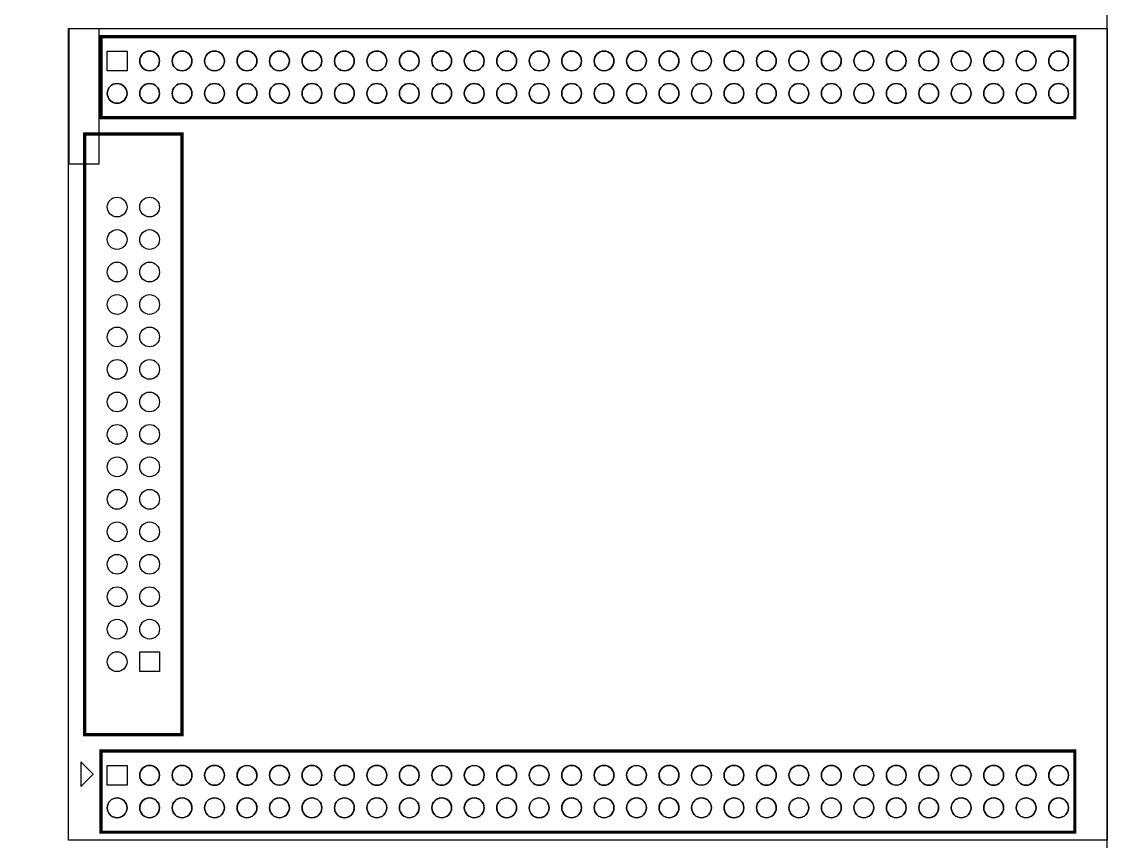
# Model space of a CAD drawing. Extents: x -40 to 180, y -13 to 152.
# Drawn here: x 113.1 to 180, y 42.9 to 93.4 of the extents above; entities that cross this region are included whole.
import ezdxf

# ---------------------------------------------------------------- set-up
doc = ezdxf.new("R2010")
doc.units = 0
for name, color, linetype in [('BG_OUTLINE', 3, 'CONTINUOUS'), ('PG_SILKSCREEN_TOP', 11, 'CONTINUOUS'), ('PIN_TOP', 12, 'CONTINUOUS')]:
    doc.layers.add(name, color=color, linetype=linetype)

msp = doc.modelspace()

# ---------------------------------------------------------------- linework, layer by layer
at = {"layer": 'BG_OUTLINE'}
msp.add_lwpolyline([(4, 0), (175.9999, 0, 0.414214), (179.9999, 4), (179.9999, 126, 0.414214), (175.9999, 130), (4, 130, 0.414214), (0, 126), (0, 4, 0.414215)], format="xyb", close=True, dxfattribs=at)
at = {"layer": 'PG_SILKSCREEN_TOP'}
for points in [[(116, 43), (116, 92.9999), (180.0004, 92.9999), (180.0004, 43)], [(116.0178, 92.9821), (116.0178, 84.6611), (117.8974, 84.6611), (117.8974, 92.9821)], [(118.3904, 90.3903), (118.3904, 91.6095), (119.6096, 91.6095), (119.6096, 90.3903)], [(116.762, 47.826), (116.762, 46.302), (117.524, 47.064)], [(118.3904, 46.3904), (118.3904, 47.6096), (119.6096, 47.6096), (119.6096, 46.3904)]]:
    msp.add_lwpolyline(points, close=True, dxfattribs=at)
for points, const_width in [([(118, 87.4998), (177.9999, 87.4998), (177.9999, 92.5), (118, 92.5)], 0.1999), ([(117, 49.5), (117, 86.5), (123, 86.5), (123, 49.5)], 0.199), ([(118, 43.4999), (177.9999, 43.4999), (177.9999, 48.5001), (118, 48.5001)], 0.1999)]:
    msp.add_lwpolyline(points, close=True, dxfattribs=dict(at, const_width=const_width))
for points in [[(121.6096, 90.9999, 1), (120.39042, 90.99989, 1)], [(123.6096, 90.9999, 1), (122.39042, 90.99989, 1)], [(125.6096, 90.9999, 1), (124.39041, 90.99989, 1)], [(127.6096, 90.9999, 1), (126.3904, 90.99989, 1)], [(129.6096, 90.9999, 1), (128.39039, 90.99989, 1)], [(131.6096, 90.9999, 1), (130.39038, 90.99989, 1)], [(133.6096, 90.9999, 1), (132.39038, 90.99989, 1)], [(135.6096, 90.9999, 1), (134.39042, 90.99989, 1)], [(137.6096, 90.9999, 1), (136.39041, 90.99989, 1)], [(139.6096, 90.9999, 1), (138.3904, 90.99989, 1)], [(141.6096, 90.9999, 1), (140.3904, 90.99989, 1)], [(143.6095, 90.9999, 1), (142.39028, 90.99989, 1)], [(145.6095, 90.9999, 1), (144.39028, 90.99989, 1)], [(147.6095, 90.9999, 1), (146.39032, 90.99989, 1)], [(149.6095, 90.9999, 1), (148.39031, 90.99989, 1)], [(151.6095, 90.9999, 1), (150.3903, 90.99989, 1)], [(153.6095, 90.9999, 1), (152.39029, 90.99989, 1)], [(155.6095, 90.9999, 1), (154.39029, 90.99989, 1)], [(157.6095, 90.9999, 1), (156.39028, 90.99989, 1)], [(159.6095, 90.9999, 1), (158.39032, 90.99989, 1)], [(161.6095, 90.9999, 1), (160.39031, 90.99989, 1)], [(163.6095, 90.9999, 1), (162.39031, 90.99989, 1)], [(165.6095, 90.9999, 1), (164.3903, 90.99989, 1)], [(167.6095, 90.9999, 1), (166.39029, 90.99989, 1)], [(169.6095, 90.9999, 1), (168.39028, 90.99989, 1)], [(171.6095, 90.9999, 1), (170.39032, 90.99989, 1)], [(173.6095, 90.9999, 1), (172.39032, 90.99989, 1)], [(175.6095, 90.9999, 1), (174.39031, 90.99989, 1)], [(177.6095, 90.9999, 1), (176.3903, 90.99989, 1)], [(119.6096, 88.9999, 1), (118.39038, 88.9999, 1)], [(121.6096, 88.9999, 1), (120.39042, 88.9999, 1)], [(123.6096, 88.9999, 1), (122.39042, 88.9999, 1)], [(125.6096, 88.9999, 1), (124.39041, 88.9999, 1)], [(127.6096, 88.9999, 1), (126.3904, 88.9999, 1)], [(129.6096, 88.9999, 1), (128.39039, 88.9999, 1)], [(131.6096, 88.9999, 1), (130.39038, 88.9999, 1)], [(133.6096, 88.9999, 1), (132.39038, 88.9999, 1)], [(135.6096, 88.9999, 1), (134.39042, 88.9999, 1)], [(137.6096, 88.9999, 1), (136.39041, 88.9999, 1)], [(139.6096, 88.9999, 1), (138.3904, 88.9999, 1)], [(141.6096, 88.9999, 1), (140.3904, 88.9999, 1)], [(143.6095, 88.9999, 1), (142.39028, 88.9999, 1)], [(145.6095, 88.9999, 1), (144.39028, 88.9999, 1)], [(147.6095, 88.9999, 1), (146.39032, 88.9999, 1)], [(149.6095, 88.9999, 1), (148.39031, 88.9999, 1)], [(151.6095, 88.9999, 1), (150.3903, 88.9999, 1)], [(153.6095, 88.9999, 1), (152.39029, 88.9999, 1)], [(155.6095, 88.9999, 1), (154.39029, 88.9999, 1)], [(157.6095, 88.9999, 1), (156.39028, 88.9999, 1)], [(159.6095, 88.9999, 1), (158.39032, 88.9999, 1)], [(161.6095, 88.9999, 1), (160.39031, 88.9999, 1)], [(163.6095, 88.9999, 1), (162.39031, 88.9999, 1)], [(165.6095, 88.9999, 1), (164.3903, 88.9999, 1)], [(167.6095, 88.9999, 1), (166.39029, 88.9999, 1)], [(169.6095, 88.9999, 1), (168.39028, 88.9999, 1)], [(171.6095, 88.9999, 1), (170.39032, 88.9999, 1)], [(173.6095, 88.9999, 1), (172.39032, 88.9999, 1)], [(175.6095, 88.9999, 1), (174.39031, 88.9999, 1)], [(177.6095, 88.9999, 1), (176.3903, 88.9999, 1)], [(121.6096, 47, 1), (120.39042, 47.00001, 1)], [(123.6096, 47, 1), (122.39042, 47.00001, 1)], [(125.6096, 47, 1), (124.39041, 47.00001, 1)], [(127.6096, 47, 1), (126.3904, 47.00001, 1)], [(129.6096, 47, 1), (128.39039, 47.00001, 1)], [(131.6096, 47, 1), (130.39038, 47.00001, 1)], [(133.6096, 47, 1), (132.39038, 47.00001, 1)], [(135.6096, 47, 1), (134.39042, 47.00001, 1)], [(137.6096, 47, 1), (136.39041, 47.00001, 1)], [(139.6096, 47, 1), (138.3904, 47.00001, 1)], [(141.6096, 47, 1), (140.3904, 47.00001, 1)], [(143.6095, 47, 1), (142.39028, 47.00001, 1)], [(145.6095, 47, 1), (144.39028, 47.00001, 1)], [(147.6095, 47, 1), (146.39032, 47.00001, 1)], [(149.6095, 47, 1), (148.39031, 47.00001, 1)], [(151.6095, 47, 1), (150.3903, 47.00001, 1)], [(153.6095, 47, 1), (152.39029, 47.00001, 1)], [(155.6095, 47, 1), (154.39029, 47.00001, 1)], [(157.6095, 47, 1), (156.39028, 47.00001, 1)], [(159.6095, 47, 1), (158.39032, 47.00001, 1)], [(161.6095, 47, 1), (160.39031, 47.00001, 1)], [(163.6095, 47, 1), (162.39031, 47.00001, 1)], [(165.6095, 47, 1), (164.3903, 47.00001, 1)], [(167.6095, 47, 1), (166.39029, 47.00001, 1)], [(169.6095, 47, 1), (168.39028, 47.00001, 1)], [(171.6095, 47, 1), (170.39032, 47.00001, 1)], [(173.6095, 47, 1), (172.39032, 47.00001, 1)], [(175.6095, 47, 1), (174.39031, 47.00001, 1)], [(177.6095, 47, 1), (176.3903, 47.00001, 1)], [(119.6096, 45, 1), (118.39038, 45.00002, 1)], [(121.6096, 45, 1), (120.39042, 45.00002, 1)], [(123.6096, 45, 1), (122.39042, 45.00002, 1)], [(125.6096, 45, 1), (124.39041, 45.00002, 1)], [(127.6096, 45, 1), (126.3904, 45.00002, 1)], [(129.6096, 45, 1), (128.39039, 45.00002, 1)], [(131.6096, 45, 1), (130.39038, 45.00002, 1)], [(133.6096, 45, 1), (132.39038, 45.00002, 1)], [(135.6096, 45, 1), (134.39042, 45.00002, 1)], [(137.6096, 45, 1), (136.39041, 45.00002, 1)], [(139.6096, 45, 1), (138.3904, 45.00002, 1)], [(141.6096, 45, 1), (140.3904, 45.00002, 1)], [(143.6095, 45, 1), (142.39028, 45.00002, 1)], [(145.6095, 45, 1), (144.39028, 45.00002, 1)], [(147.6095, 45, 1), (146.39032, 45.00002, 1)], [(149.6095, 45, 1), (148.39031, 45.00002, 1)], [(151.6095, 45, 1), (150.3903, 45.00002, 1)], [(153.6095, 45, 1), (152.39029, 45.00002, 1)], [(155.6095, 45, 1), (154.39029, 45.00002, 1)], [(157.6095, 45, 1), (156.39028, 45.00002, 1)], [(159.6095, 45, 1), (158.39032, 45.00002, 1)], [(161.6095, 45, 1), (160.39031, 45.00002, 1)], [(163.6095, 45, 1), (162.39031, 45.00002, 1)], [(165.6095, 45, 1), (164.3903, 45.00002, 1)], [(167.6095, 45, 1), (166.39029, 45.00002, 1)], [(169.6095, 45, 1), (168.39028, 45.00002, 1)], [(171.6095, 45, 1), (170.39032, 45.00002, 1)], [(173.6095, 45, 1), (172.39032, 45.00002, 1)], [(175.6095, 45, 1), (174.39031, 45.00002, 1)], [(177.6095, 45, 1), (176.3903, 45.00002, 1)]]:
    msp.add_lwpolyline(points, format="xyb", close=True, dxfattribs=at)
at = {"layer": 'PIN_TOP'}
for points in [[(118.3904, 90.3903), (118.3904, 91.6095), (119.6096, 91.6095), (119.6096, 90.3903)], [(120.3904, 53.3904), (120.3904, 54.6096), (121.6096, 54.6096), (121.6096, 53.3904)], [(118.3904, 46.3904), (118.3904, 47.6096), (119.6096, 47.6096), (119.6096, 46.3904)]]:
    msp.add_lwpolyline(points, close=True, dxfattribs=at)
for centre in [(121, 90.9999), (123, 90.9999), (125, 90.9999), (127, 90.9999), (129, 90.9999), (131, 90.9999), (133, 90.9999), (135, 90.9999), (137, 90.9999), (139, 90.9999), (141, 90.9999), (142.9999, 90.9999), (144.9999, 90.9999), (146.9999, 90.9999), (148.9999, 90.9999), (150.9999, 90.9999), (152.9999, 90.9999), (154.9999, 90.9999), (156.9999, 90.9999), (158.9999, 90.9999), (160.9999, 90.9999), (162.9999, 90.9999), (164.9999, 90.9999), (166.9999, 90.9999), (168.9999, 90.9999), (170.9999, 90.9999), (172.9999, 90.9999), (174.9999, 90.9999), (176.9999, 90.9999), (119, 88.9999), (121, 88.9999), (123, 88.9999), (125, 88.9999), (127, 88.9999), (129, 88.9999), (131, 88.9999), (133, 88.9999), (135, 88.9999), (137, 88.9999), (139, 88.9999), (141, 88.9999), (142.9999, 88.9999), (144.9999, 88.9999), (146.9999, 88.9999), (148.9999, 88.9999), (150.9999, 88.9999), (152.9999, 88.9999), (154.9999, 88.9999), (156.9999, 88.9999), (158.9999, 88.9999), (160.9999, 88.9999), (162.9999, 88.9999), (164.9999, 88.9999), (166.9999, 88.9999), (168.9999, 88.9999), (170.9999, 88.9999), (172.9999, 88.9999), (174.9999, 88.9999), (176.9999, 88.9999), (119, 82), (121, 82), (119, 80), (121, 80), (119, 78), (121, 78), (119, 76), (121, 76), (119, 74), (121, 74), (119, 72), (121, 72), (119, 70), (121, 70), (119, 68), (121, 68), (119, 66), (121, 66), (119, 64), (121, 64), (119, 62), (121, 62), (119, 60), (121, 60), (119, 58), (121, 58), (119, 56), (121, 56), (119, 54), (121, 47), (123, 47), (125, 47), (127, 47), (129, 47), (131, 47), (133, 47), (135, 47), (137, 47), (139, 47), (141, 47), (142.9999, 47), (144.9999, 47), (146.9999, 47), (148.9999, 47), (150.9999, 47), (152.9999, 47), (154.9999, 47), (156.9999, 47), (158.9999, 47), (160.9999, 47), (162.9999, 47), (164.9999, 47), (166.9999, 47), (168.9999, 47), (170.9999, 47), (172.9999, 47), (174.9999, 47), (176.9999, 47), (119, 45), (121, 45), (123, 45), (125, 45), (127, 45), (129, 45), (131, 45), (133, 45), (135, 45), (137, 45), (139, 45), (141, 45), (142.9999, 45), (144.9999, 45), (146.9999, 45), (148.9999, 45), (150.9999, 45), (152.9999, 45), (154.9999, 45), (156.9999, 45), (158.9999, 45), (160.9999, 45), (162.9999, 45), (164.9999, 45), (166.9999, 45), (168.9999, 45), (170.9999, 45), (172.9999, 45), (174.9999, 45), (176.9999, 45)]:
    msp.add_circle(centre, 0.6096, dxfattribs=at)

doc.saveas('drawing.dxf')
